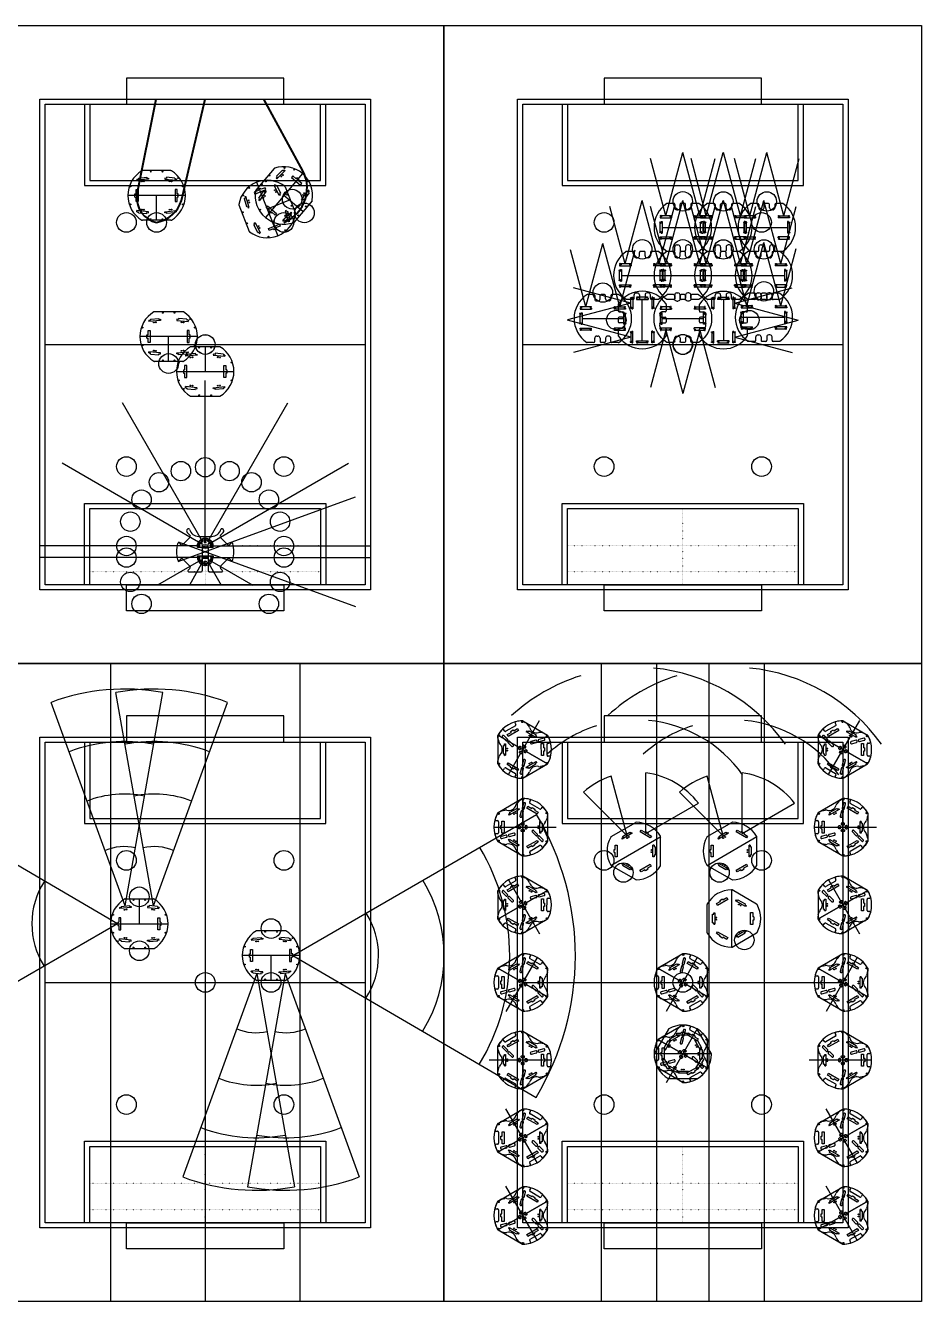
# Model space of a CAD drawing. Header units: millimetres. Extents: x -287 to 5214, y -1967 to 2893.
# Drawn here: x 1799 to 5214, y -1967 to 2893 of the extents above; entities that cross this region are included whole.
import ezdxf

# ---------------------------------------------------------------- set-up
doc = ezdxf.new("R2010")
doc.units = ezdxf.units.MM
doc.linetypes.add('ACAD_ISO07W100', pattern=[3, 0, -3])
for name, color, linetype in [('内切', 7, 'Continuous'), ('外切', 2, 'Continuous'), ('部件', 22, 'Continuous')]:
    doc.layers.add(name, color=color, linetype=linetype)

# ---------------------------------------------------------------- blocks, each defined once
blk = doc.blocks.new('changdi')
at = {"layer": '部件', "color": 4}
for p, q in [((-3161.4, 2143.1), (-3161.4, 1833.1)), ((-3141.4, 2143.1), (-3141.4, 1853.1)), ((-2261.4, 1853.1), (-2261.4, 2143.1)), ((-2241.4, 1833.1), (-2241.4, 2143.1)), ((-3141.4, 1853.1), (-2261.4, 1853.1)), ((-3161.4, 1833.1), (-2241.4, 1833.1)), ((-3161.4, 313.1), (-3161.4, 623.1)), ((-3161.4, 623.1), (-2241.4, 623.1)), ((-3141.4, 313.1), (-3141.4, 603.1)), ((-3141.4, 603.1), (-2261.4, 603.1)), ((-2261.4, 603.1), (-2261.4, 313.1)), ((-2241.4, 623.1), (-2241.4, 313.1))]:
    blk.add_line(p, q, dxfattribs=at)
at = {"layer": '部件'}
blk.add_line((-3311.4, 1228.1), (-2091.4, 1228.1), dxfattribs=at)
at = {"layer": '部件', "color": 52, "linetype": 'ACAD_ISO07W100'}
for p, q in [((-2701.4, 313.1), (-2701.4, 603.1)), ((-3141.4, 463.1), (-2261.4, 463.1)), ((-3141.4, 363.1), (-2261.4, 363.1))]:
    blk.add_line(p, q, dxfattribs=at)
at = {"layer": '部件'}
for points in [[(-3611.9, 2443.1), (-1791.9, 2443.1), (-1791.9, 13.1), (-3611.9, 13.1)], [(-2401.4, 2243.1), (-3001.4, 2243.1), (-3001.4, 2143.1), (-2401.4, 2143.1)], [(-2401.4, 213.1), (-3001.4, 213.1), (-3001.4, 313.1), (-2401.4, 313.1)]]:
    blk.add_lwpolyline(points, close=True, dxfattribs=at)
at = {"layer": '部件', "color": 3}
for points in [[(-3331.4, 2163.1), (-2071.4, 2163.1), (-2071.4, 293.1), (-3331.4, 293.1)], [(-3311.4, 2143.1), (-2091.4, 2143.1), (-2091.4, 313.1), (-3311.4, 313.1)]]:
    blk.add_lwpolyline(points, close=True, dxfattribs=at)
at = {"layer": '部件'}
for centre in [(-3001.4, 1693.1), (-2401.4, 1693.1), (-2701.4, 1228.1), (-3001.4, 763.1), (-2401.4, 763.1)]:
    blk.add_circle(centre, 37.5, dxfattribs=at)
blk = doc.blocks.new('popo')
at = {"layer": '内切'}
for p, q in [((4095.5, 2123.5), (4089.5, 2123.5)), ((4089.5, 2123.5), (4089.5, 2119.4)), ((4089.5, 2119.4), (4133.5, 2119.4)), ((4089.5, 2067.4), (4089.5, 2099.4)), ((4089.5, 2099.4), (4093.6, 2099.4)), ((4093.6, 2099.4), (4093.6, 2105.4)), ((4093.6, 2105.4), (4097.6, 2105.4)), ((4127.5, 2127.5), (4095.5, 2127.5)), ((4095.5, 2127.5), (4095.5, 2123.5)), ((4097.6, 2105.4), (4097.6, 2061.4)), ((4127.5, 2127.5), (4127.5, 2123.5)), ((4133.5, 2123.5), (4127.5, 2123.5)), ((4133.5, 2123.5), (4133.5, 2119.4)), ((4219.2, 2123.5), (4225.2, 2123.5)), ((4219.2, 2123.5), (4219.2, 2119.4)), ((4263.2, 2119.4), (4219.2, 2119.4)), ((4225.2, 2127.5), (4257.2, 2127.5)), ((4225.2, 2127.5), (4225.2, 2123.5)), ((4255.1, 2105.4), (4255.1, 2061.4)), ((4259.2, 2105.4), (4255.1, 2105.4)), ((4257.2, 2127.5), (4257.2, 2123.5)), ((4257.2, 2123.5), (4263.2, 2123.5)), ((4259.2, 2099.4), (4259.2, 2105.4)), ((4263.2, 2099.4), (4259.2, 2099.4)), ((4263.2, 2123.5), (4263.2, 2119.4)), ((4263.2, 2067.4), (4263.2, 2099.4)), ((4089.5, 2067.4), (4093.6, 2067.4)), ((4089.5, 2047.3), (4133.5, 2047.3)), ((4089.5, 2043.3), (4089.5, 2047.3)), ((4095.5, 2043.3), (4089.5, 2043.3)), ((4093.6, 2061.4), (4093.6, 2067.4)), ((4093.6, 2061.4), (4097.6, 2061.4)), ((4095.5, 2039.2), (4095.5, 2043.3)), ((4133.5, 2043.3), (4127.5, 2043.3)), ((4127.5, 2039.2), (4127.5, 2043.3)), ((4133.5, 2043.3), (4133.5, 2047.3)), ((4263.2, 2047.3), (4219.2, 2047.3)), ((4219.2, 2043.3), (4219.2, 2047.3)), ((4219.2, 2043.3), (4225.2, 2043.3)), ((4225.2, 2039.2), (4225.2, 2043.3)), ((4259.2, 2061.4), (4255.1, 2061.4)), ((4257.2, 2043.3), (4263.2, 2043.3)), ((4257.2, 2039.2), (4257.2, 2043.3)), ((4259.2, 2061.4), (4259.2, 2067.4)), ((4263.2, 2067.4), (4259.2, 2067.4)), ((4263.2, 2043.3), (4263.2, 2047.3)), ((4127.5, 2039.2), (4095.5, 2039.2)), ((4225.2, 2039.2), (4257.2, 2039.2))]:
    blk.add_line(p, q, dxfattribs=at)
for centre in [(4089.5, 2102.4), (4092.5, 2127.6), (4130.5, 2127.5), (4222.2, 2127.5), (4260.2, 2127.5), (4263.2, 2102.4), (4089.5, 2064.4), (4263.2, 2064.4), (4092.5, 2039.2), (4130.5, 2039.2), (4222.2, 2039.2), (4260.2, 2039.2)]:
    blk.add_circle(centre, 1.6, dxfattribs=at)
at = {"layer": '外切'}
for p, q in [((4141.4, 2174.8), (4117.3, 2174.8)), ((4145.4, 2170.8), (4145.4, 2158.2)), ((4153.4, 2150.2), (4157.7, 2150.2)), ((4165.7, 2158.2), (4165.7, 2170.8)), ((4183, 2174.8), (4169.7, 2174.8)), ((4187, 2158.2), (4187, 2170.8)), ((4199.3, 2150.2), (4195, 2150.2)), ((4207.3, 2170.8), (4207.3, 2158.2)), ((4235.4, 2174.8), (4211.3, 2174.8)), ((4145.4, 1995.9), (4145.4, 2008.6)), ((4153.4, 2016.6), (4157.7, 2016.6)), ((4165.7, 2008.6), (4165.7, 1995.9)), ((4187, 2008.6), (4187, 1995.9)), ((4199.3, 2016.6), (4195, 2016.6)), ((4207.3, 1995.9), (4207.3, 2008.6)), ((4141.4, 1991.9), (4117.3, 1991.9)), ((4183, 1991.9), (4169.7, 1991.9)), ((4235.4, 1991.9), (4211.3, 1991.9))]:
    blk.add_line(p, q, dxfattribs=at)
for centre, radius, start, end in [((4176.4, 2083.4), 109.5, 124.0307, 235.9693), ((4117.3, 2170.8), 4, 90, 124.0307), ((4141.4, 2170.8), 4, 360, 90), ((4153.4, 2158.2), 8, 180, 270), ((4157.7, 2158.2), 8, 270, 360), ((4169.7, 2170.8), 4, 90, 180), ((4183, 2170.8), 4, 0, 90), ((4195, 2158.2), 8, 180, 270), ((4199.3, 2158.2), 8, 270, 0), ((4211.3, 2170.8), 4, 90, 180), ((4235.4, 2170.8), 4, 55.9693, 90), ((4176.4, 2083.4), 109.5, 304.0307, 55.9693), ((4117.3, 1995.9), 4, 235.9693, 270), ((4141.4, 1995.9), 4, 270, 359.9998), ((4153.4, 2008.6), 8, 90, 179.9998), ((4157.7, 2008.6), 8, 359.9998, 90), ((4169.7, 1995.9), 4, 179.9998, 270), ((4183, 1995.9), 4, 270, 359.9998), ((4195, 2008.6), 8, 90, 179.9998), ((4199.3, 2008.6), 8, 359.9998, 90), ((4211.3, 1995.9), 4, 179.9998, 270), ((4235.4, 1995.9), 4, 270, 304.0307)]:
    blk.add_arc(centre, radius, start, end, dxfattribs=at)
at = {"layer": '部件', "color": 6}
for p, q in [((4111.5, 2127.5), (4053.1, 2345.6)), ((4111.5, 2127.5), (4176.1, 2368.8)), ((4241.2, 2127.5), (4176.6, 2368.8)), ((4241.2, 2127.5), (4299.6, 2345.6))]:
    blk.add_line(p, q, dxfattribs=at)
at = {"layer": '部件'}
blk.add_line((4097.6, 2083.4), (4255.1, 2083.4), dxfattribs=at)
blk.add_circle((4176.4, 2182.3), 37, dxfattribs=at)
blk = doc.blocks.new('A$C04FB7A0E')
at = {"layer": '部件', "color": 3}
for p, q in [((0, 59.6, 20), (0, 0, 20)), ((0, 59.6, 20), (5.6, 59.6, 20)), ((0, 0, 20), (5.6, 0, 20))]:
    blk.add_line(p, q, dxfattribs=at)
at = {"layer": '部件', "color": 3, "elevation": 20}
for points in [[(1.2, 53.1), (4.7, 53.1), (4.7, 52.1), (1.2, 52.1)], [(4.7, 53.1), (1.7, 53.1), (1.7, 56.1), (4.7, 56.1)], [(4.7, 53.1), (5.2, 53.1), (5.2, 52.1), (4.7, 52.1)], [(5.9, 53.1), (9.4, 53.1), (9.4, 52.1), (5.9, 52.1)], [(9.4, 53.1), (6.4, 53.1), (6.4, 56.1), (9.4, 56.1)], [(9.4, 53.1), (9.9, 53.1), (9.9, 52.1), (9.4, 52.1)], [(13.4, 52.1), (16.5, 50.4), (16, 49.5), (12.9, 51.2)], [(16.5, 50.4), (13.9, 51.9), (15.4, 54.5), (18, 53)], [(16.5, 50.4), (16.9, 50.1), (16.4, 49.2), (16, 49.5)], [(17.5, 49.8), (20.5, 48), (20, 47.1), (17, 48.9)], [(20.5, 48), (18, 49.5), (19.5, 52.1), (22, 50.6)], [(1.7, 6.5), (1.2, 6.5), (1.2, 7.5), (1.7, 7.5)], [(5.2, 6.5), (1.7, 6.5), (1.7, 7.5), (5.2, 7.5)], [(1.7, 6.5), (4.7, 6.5), (4.7, 3.5), (1.7, 3.5)], [(9, 40.8), (9, 18.8), (3, 18.8), (3, 40.8)], [(6.4, 6.5), (5.9, 6.5), (5.9, 7.5), (6.4, 7.5)], [(9.9, 6.5), (6.4, 6.5), (6.4, 7.5), (9.9, 7.5)], [(6.4, 6.5), (9.4, 6.5), (9.4, 3.5), (6.4, 3.5)], [(13.9, 7.7), (13.4, 7.5), (12.9, 8.4), (13.4, 8.6)], [(16.9, 9.5), (13.9, 7.7), (13.4, 8.6), (16.4, 10.4)], [(13.9, 7.7), (16.5, 9.2), (18, 6.6), (15.4, 5.1)], [(18, 10.1), (17.5, 9.8), (17, 10.7), (17.5, 11)], [(21, 11.8), (18, 10.1), (17.5, 11), (20.5, 12.7)], [(18, 10.1), (20.5, 11.6), (22, 9), (19.5, 7.5)], [(22, 33.6), (22, 26), (19.4, 26), (19.4, 33.6)], [(20.5, 48), (21, 47.8), (20.5, 46.9), (20, 47.1)], [(23.6, 45.2), (25.3, 42.2), (24.4, 41.7), (22.7, 44.7)], [(23.8, 14.8), (23.6, 14.4), (22.7, 14.9), (22.9, 15.3)], [(25.6, 17.9), (23.8, 14.8), (22.9, 15.3), (24.7, 18.4)], [(25.3, 42.2), (23.8, 44.8), (26.4, 46.3), (27.9, 43.7)], [(23.8, 14.8), (25.3, 17.4), (27.9, 15.9), (26.4, 13.3)], [(25.3, 42.2), (25.6, 41.7), (24.7, 41.2), (24.4, 41.7)], [(25.9, 41.1), (27.7, 38.1), (26.8, 37.6), (25, 40.6)], [(26.2, 18.9), (25.9, 18.5), (25, 19), (25.3, 19.4)], [(27.9, 21.9), (26.2, 18.9), (25.3, 19.4), (27, 22.4)], [(27.7, 38.1), (26.2, 40.7), (28.7, 42.2), (30.2, 39.6)], [(26.2, 18.9), (27.7, 21.5), (30.2, 20), (28.7, 17.4)], [(27.7, 38.1), (27.9, 37.7), (27, 37.2), (26.8, 37.6)], [(28.8, 34.2), (28.8, 30.7), (27.8, 30.7), (27.8, 34.2)], [(28.8, 30.7), (28.8, 30.2), (27.8, 30.2), (27.8, 30.7)], [(28.8, 29.5), (28.8, 26), (27.8, 26), (27.8, 29.5)], [(28.8, 26), (28.8, 25.5), (27.8, 25.5), (27.8, 26)], [(28.8, 30.7), (28.8, 33.7), (31.8, 33.7), (31.8, 30.7)], [(28.8, 26), (28.8, 29), (31.8, 29), (31.8, 26)]]:
    blk.add_lwpolyline(points, close=True, dxfattribs=at)
at = {"layer": '部件', "color": 3}
for centre, radius in [((2, 50.6, 20), 0.45), ((4.5, 50.6, 20), 0.45), ((6.7, 50.6, 20), 0.45), ((9.2, 50.6, 20), 0.45), ((12.1, 54.6, 20), 1.6), ((12.9, 49.6, 20), 0.45), ((15, 48.4, 20), 0.45), ((2, 38.8, 20), 0.45), ((2, 36.8, 20), 0.45), ((2, 34.8, 20), 0.45), ((2, 32.8, 20), 0.45), ((2, 30.8, 20), 0.45), ((2, 28.8, 20), 0.45), ((2, 26.8, 20), 0.45), ((2, 24.8, 20), 0.45), ((2, 22.8, 20), 0.45), ((2, 20.8, 20), 0.45), ((2, 9, 20), 0.45), ((4.5, 9, 20), 0.45), ((6.7, 9, 20), 0.45), ((9.2, 9, 20), 0.45), ((12.1, 5, 20), 1.6), ((12.9, 10, 20), 0.45), ((15.4, 43.1, 20), 1.6), ((15.4, 16.5, 20), 1.6), ((15, 11.2, 20), 0.45), ((16.9, 47.3, 20), 0.45), ((16.9, 12.3, 20), 0.45), ((19.1, 46, 20), 0.45), ((19.1, 13.6, 20), 0.45), ((20.7, 32, 20), 0.45), ((20.7, 29.8, 20), 0.45), ((20.7, 27.6, 20), 0.45), ((21.8, 43.3, 20), 0.45), ((21.8, 16.3, 20), 0.45), ((23.1, 41.2, 20), 0.45), ((23.1, 18.4, 20), 0.45), ((24.2, 39.2, 20), 0.45), ((24.2, 20.4, 20), 0.45), ((25.4, 37.1, 20), 0.45), ((25.4, 22.5, 20), 0.45), ((26.4, 33.4, 20), 0.45), ((26.4, 30.9, 20), 0.45), ((26.4, 28.7, 20), 0.45), ((26.4, 26.2, 20), 0.45)]:
    blk.add_circle(centre, radius, dxfattribs=at)
for centre, radius, start, end in [((3.2, 56.1, 20), 1.5, 0, 180), ((5.6, 29.8, 20), 29.8, 270, 90), ((7.9, 56.1, 20), 1.5, 0, 180), ((16.7, 53.7, 20), 1.5, 330, 150), ((20.8, 51.4, 20), 1.5, 330, 150), ((3.2, 3.5, 20), 1.5, 180, 0), ((7.9, 3.5, 20), 1.5, 180, 0), ((16.7, 5.9, 20), 1.5, 210, 30), ((20.8, 8.2, 20), 1.5, 210, 30), ((27.1, 45, 20), 1.5, 300, 120), ((27.1, 14.6, 20), 1.5, 240, 60), ((29.5, 40.9, 20), 1.5, 300, 120), ((29.5, 18.7, 20), 1.5, 240, 60), ((31.8, 32.2, 20), 1.5, 270, 90), ((31.8, 27.5, 20), 1.5, 270, 90)]:
    blk.add_arc(centre, radius, start, end, dxfattribs=at)
blk = doc.blocks.new('44')
blk.add_line((2452.5, 811.4), (2452.5, 811.4))
at = {"layer": '外切'}
for p, q in [((2398.9, 916.2), (2425.8, 943.1)), ((2415.4, 962), (2425.8, 951.6)), ((2459.5, 946.6), (2508.7, 946.6)), ((2552.9, 962), (2542.4, 951.6)), ((2569.3, 916.2), (2542.4, 943.1)), ((2385.8, 920.9), (2390.4, 916.2)), ((2472.6, 902.8), (2472.6, 815.4)), ((2472.6, 902.8), (2495.4, 902.8)), ((2495.6, 902.8), (2495.6, 815.4)), ((2582.5, 920.9), (2577.8, 916.2)), ((2390.4, 860.1), (2385.8, 855.5)), ((2398.9, 860.1), (2425.8, 833.3)), ((2569.3, 860.1), (2542.4, 833.3)), ((2577.8, 860.1), (2582.5, 855.5)), ((2425.8, 824.8), (2419.3, 818.3)), ((2422.1, 811.4), (2468.6, 811.4)), ((2499.6, 811.4), (2546.1, 811.4)), ((2542.4, 824.8), (2549, 818.3))]:
    blk.add_line(p, q, dxfattribs=at)
for centre, radius, start, end in [((2421, 967.7), 8, 128.4365, 224.9994), ((2484.1, 888.2), 109.5, 127.2588, 128.4365), ((2420.3, 972.2), 4, 16.0906, 127.2588), ((2459.5, 983.5), 36.9, 196.0906, 270), ((2508.7, 983.5), 36.9, 270, 343.9094), ((2548, 972.2), 4, 52.7412, 163.9094), ((2484.1, 888.2), 109.5, 51.5635, 52.7412), ((2547.2, 967.7), 8, 315.0006, 51.5635), ((2421.6, 947.4), 6, 314.9994, 44.9994), ((2546.7, 947.4), 6, 135.0006, 225.0006), ((2484.1, 888.2), 109.5, 163.5359, 196.4641), ((2383, 918.1), 4, 44.9994, 163.5359), ((2394.7, 920.5), 6, 224.9994, 314.9994), ((2573.6, 920.5), 6, 225.0006, 315.0006), ((2585.3, 918.1), 4, 16.4641, 135.0006), ((2484.1, 888.2), 109.5, 343.5359, 16.4641), ((2383, 858.3), 4, 196.4641, 315.0006), ((2394.7, 855.9), 6, 45.0006, 135.0006), ((2421.6, 829), 6, 315.0006, 45.0006), ((2546.7, 829), 6, 134.9994, 224.9994), ((2573.6, 855.9), 6, 44.9994, 134.9994), ((2585.3, 858.3), 4, 224.9994, 343.5359), ((2422.1, 815.4), 4, 135.0006, 270), ((2468.6, 815.4), 4, 270, 0), ((2499.6, 815.4), 4, 180, 270), ((2546.1, 815.4), 4, 270, 44.9994)]:
    blk.add_arc(centre, radius, start, end, dxfattribs=at)
at = {"layer": '部件', "color": 7}
for p, q in [((2484.1, 940), (2484.1, 1540)), ((2469.2, 936), (2169.2, 1455.6)), ((2499, 936), (2799, 1455.6)), ((2458.3, 925.1), (1938.7, 1225.1)), ((2509.9, 925.1), (3029.5, 1225.1)), ((2454.3, 910.2), (1854.3, 910.2)), ((2513.9, 910.2), (3113.9, 910.2)), ((2454.3, 866.2), (1854.3, 866.2)), ((2458.3, 851.3), (2302.6, 761.4)), ((2469.2, 840.4), (2423.6, 761.4)), ((2499, 840.4), (2544.6, 761.4)), ((2509.9, 851.3), (2665.5, 761.4)), ((2513.9, 866.2), (3113.9, 866.2))]:
    blk.add_line(p, q, dxfattribs=at)
at = {"layer": '部件', "color": 3}
for centre in [(2391.4, 1195.5), (2484.1, 1210.2), (2576.8, 1195.5), (2307.8, 1152.9), (2660.5, 1152.9), (2241.4, 1086.5), (2726.8, 1086.5), (2198.8, 1002.9), (2769.4, 1002.9), (2184.1, 910.2), (2784.1, 910.2), (2184.1, 866.2), (2784.1, 866.2), (2198.8, 773.5), (2769.4, 773.5), (2241.4, 689.8), (2726.8, 689.8)]:
    blk.add_circle(centre, 37, dxfattribs=at)
at = {"xscale": -1, "rotation": 270}
blk.add_blockref('A$C04FB7A0E', (2454.3, 904.6, -20), dxfattribs=at)
at = {"rotation": 270}
blk.add_blockref('A$C04FB7A0E', (2454.3, 871.8, -20), dxfattribs=at)
blk = doc.blocks.new('tt')
at = {"layer": '内切'}
for points in [[(1893.5, -1472.2), (1907.4, -1458.4, 0.414214), (1907.4, -1453.8), (1906.3, -1452.7, 0.414214), (1901.7, -1452.7), (1887.9, -1466.6, 0.414214), (1887.9, -1471.1), (1889, -1472.2, 0.414214)], [(1871.6, -1494.1), (1885.5, -1480.3, 0.414214), (1885.5, -1475.7), (1884.4, -1474.6, 0.414214), (1879.8, -1474.6), (1866, -1488.5, 0.414214), (1866, -1493), (1867.1, -1494.1, 0.414214)], [(1784, -1525), (1765.1, -1519.9, 0.414214), (1761.1, -1522.2), (1760.7, -1523.7, 0.414214), (1763, -1527.6), (1781.9, -1532.7, 0.414214), (1785.8, -1530.5), (1786.2, -1528.9, 0.414214)], [(1813.9, -1533), (1795, -1527.9, 0.414214), (1791.1, -1530.2), (1790.7, -1531.8, 0.414214), (1792.9, -1535.7), (1811.9, -1540.7, 0.414214), (1815.8, -1538.5), (1816.2, -1536.9, 0.414214)], [(1840.5, -1536.2), (1842.1, -1536.2, 0.414214), (1845.3, -1533), (1845.3, -1527.4, 0.414214), (1842.1, -1524.2), (1840.5, -1524.2, 0.414214), (1837.3, -1527.4), (1837.3, -1533, 0.414214)], [(1848, -1516.7), (1848, -1518.3, 0.414214), (1851.2, -1521.5), (1856.8, -1521.5, 0.414214), (1860, -1518.3), (1860, -1516.7, 0.414214), (1856.8, -1513.5), (1851.2, -1513.5, 0.414214)], [(1848, -1543.8), (1848, -1542.2, -0.414214), (1851.2, -1539), (1856.8, -1539, -0.414214), (1860, -1542.2), (1860, -1543.8, -0.414214), (1856.8, -1547), (1851.2, -1547, -0.414214)], [(1867.5, -1536.2), (1865.9, -1536.2, -0.414214), (1862.7, -1533), (1862.7, -1527.4, -0.414214), (1865.9, -1524.2), (1867.5, -1524.2, -0.414214), (1870.7, -1527.4), (1870.7, -1533, -0.414214)], [(1876.4, -1563.5), (1881.5, -1582.5, 0.414214), (1885.4, -1584.7), (1887, -1584.3, 0.414214), (1889.3, -1580.4), (1884.2, -1561.5, 0.414214), (1880.3, -1559.2), (1878.7, -1559.6, 0.414214)], [(1884.5, -1593.5), (1889.5, -1612.4, 0.414214), (1893.5, -1614.7), (1895, -1614.3, 0.414214), (1897.3, -1610.3), (1892.2, -1591.4, 0.414214), (1888.3, -1589.2), (1886.7, -1589.6, 0.414214)]]:
    blk.add_lwpolyline(points, format="xyb", close=True, dxfattribs=at)
for centre in [(1800, -1439.6), (1908, -1439.6), (1748.5, -1528.7), (1959.5, -1528.7), (1802.6, -1622.3), (1905.4, -1622.3)]:
    blk.add_circle(centre, 1.6, dxfattribs=at)
at = {"layer": '外切'}
for p, q in [((1778.7, -1457.9), (1782.9, -1460.3)), ((1800, -1435.6), (1810.8, -1435.6)), ((1815.7, -1436.4), (1827.9, -1440.3)), ((1892.3, -1436.4), (1880.1, -1440.4)), ((1897.2, -1435.6), (1908, -1435.6)), ((1925.1, -1460.3), (1929.3, -1457.9)), ((1757.9, -1503.6), (1753.7, -1501.2)), ((1784.3, -1465.8), (1763.3, -1502.1)), ((1944.7, -1502.1), (1923.7, -1465.8)), ((1954.3, -1501.2), (1950.1, -1503.6)), ((1750.5, -1540.1), (1745, -1530.7)), ((1753.6, -1544), (1763.1, -1552.6)), ((1954.4, -1544), (1944.9, -1552.6)), ((1963, -1530.7), (1957.5, -1540.1)), ((1791.9, -1610.3), (1789.2, -1597.8)), ((1916.1, -1610.3), (1918.8, -1597.7)), ((1799.1, -1624.3), (1793.7, -1615)), ((1829, -1631.7), (1829, -1626.8)), ((1833, -1622.8), (1875, -1622.8)), ((1879, -1626.8), (1879, -1631.7)), ((1914.3, -1615), (1908.9, -1624.3))]:
    blk.add_line(p, q, dxfattribs=at)
for centre, radius, start, end in [((1780.7, -1454.4), 4, 134.045, 240), ((1854, -1530.2), 109.5, 120.8146, 134.045), ((1800, -1439.6), 4, 90, 120.8146), ((1810.8, -1451.6), 16, 72.0923, 90), ((1823, -1455.6), 16, 45.4107, 72.0923), ((1854, -1424.1), 28.2, 225.4107, 314.5733), ((1885, -1455.6), 16, 107.9077, 134.5733), ((1897.2, -1451.6), 16, 90, 107.9077), ((1908, -1439.6), 4, 59.1854, 90), ((1854, -1530.2), 109.5, 45.955, 59.1854), ((1927.3, -1454.4), 4, 300, 45.955), ((1854, -1530.2), 109.5, 165.955, 179.1854), ((1751.7, -1504.6), 4, 60, 165.955), ((1759.9, -1500.1), 4, 240, 330), ((1780.9, -1463.8), 4, 330, 60), ((1927.1, -1463.8), 4, 120, 210), ((1948.1, -1500.1), 4, 210, 300), ((1956.3, -1504.6), 4, 14.045, 120), ((1854, -1530.2), 109.5, 0.8146, 14.045), ((1748.5, -1528.7), 4, 179.1854, 210), ((1764.3, -1532.1), 16, 210, 227.9077), ((1773.9, -1540.7), 16, 227.9077, 254.5733), ((1934.2, -1540.7), 16, 285.4107, 312.0923), ((1943.7, -1532.1), 16, 312.0923, 330), ((1959.5, -1528.7), 4, 330, 0.8146), ((1762.1, -1583.3), 28.2, 345.4107, 74.5733), ((1804.8, -1594.4), 16, 165.4107, 192.0923), ((1945.9, -1583.3), 28.2, 105.4107, 194.5733), ((1903.2, -1594.4), 16, 347.9077, 14.5733), ((1807.5, -1607), 16, 192.0923, 210), ((1802.6, -1622.3), 4, 210, 240.8146), ((1854, -1530.2), 109.5, 240.8146, 254.045), ((1825, -1631.7), 4, 254.045, 0), ((1833, -1626.8), 4, 90, 180), ((1875, -1626.8), 4, 0, 90), ((1883, -1631.7), 4, 180, 285.955), ((1854, -1530.2), 109.5, 285.955, 299.1854), ((1905.4, -1622.3), 4, 299.1854, 330), ((1900.5, -1607), 16, 330, 347.9077)]:
    blk.add_arc(centre, radius, start, end, dxfattribs=at)
at = {"layer": '部件'}
for p, q in [((1854, -1639.7), (1854, -1402.3)), ((1963.5, -1530.2), (1744.5, -1530.2))]:
    blk.add_line(p, q, dxfattribs=at)
at = {"layer": '部件', "color": 1}
for centre in [(1800, -1439.6), (1908, -1439.6), (1748.5, -1528.7), (1959.5, -1528.7), (1802.6, -1622.3), (1905.4, -1622.3)]:
    blk.add_circle(centre, 2.5, dxfattribs=at)
blk = doc.blocks.new('pp')
at = {"layer": '内切'}
for p, q in [((103, 182.8), (109, 193.2)), ((103, 182.8), (106.5, 180.8)), ((109, 193.2), (112.5, 191.2)), ((246.7, 193.2), (243.3, 191.2)), ((246.7, 193.2), (252.7, 182.8)), ((252.7, 182.8), (249.3, 180.8)), ((171.8, 63.5), (171.8, 67.5)), ((183.8, 63.5), (171.8, 63.5)), ((183.8, 63.5), (183.8, 67.5))]:
    blk.add_line(p, q, dxfattribs=at)
for points in [[(112.5, 191.2), (120.8, 205.6), (127.7, 201.6), (105.1, 162.4), (98.2, 166.4), (106.5, 180.8)], [(249.3, 180.8), (257.6, 166.4), (250.6, 162.4), (228, 201.5), (235, 205.5), (243.3, 191.2)], [(171.8, 67.5), (155.2, 67.5), (155.2, 75.5), (200.4, 75.5), (200.4, 67.5), (183.8, 67.5)]]:
    blk.add_lwpolyline(points, dxfattribs=at)
for centre in [(173.8, 205.9), (181.8, 205.9), (124.4, 120.3), (128.4, 113.3), (227.3, 113.3), (231.3, 120.3)]:
    blk.add_circle(centre, 1.6, dxfattribs=at)
at = {"layer": '外切'}
for p, q in [((123.8, 241.1), (231.9, 241.1)), ((68.9, 146), (122.9, 52.4)), ((232.8, 52.4), (286.8, 146))]:
    blk.add_line(p, q, dxfattribs=at)
for centre, radius, start, end in [((177.8, 146.5), 109.5, 120.8146, 179.1854), ((123.8, 237.1), 4, 90, 120.8146), ((231.9, 237.1), 4, 59.1854, 90), ((177.8, 146.5), 109.5, 0.8146, 59.1854), ((72.4, 148), 4, 179.1854, 210), ((283.3, 148), 4, 330, 0.8146), ((126.4, 54.4), 4, 210, 240.8146), ((177.8, 146.5), 109.5, 240.8146, 299.1854), ((229.3, 54.4), 4, 299.1854, 330)]:
    blk.add_arc(centre, radius, start, end, dxfattribs=at)
at = {"layer": '部件'}
for p, q in [((155.9, 215.9), (161.9, 215.9)), ((155.9, 215.9), (155.9, 211.9)), ((199.9, 211.9), (155.9, 211.9)), ((161.9, 220), (193.9, 220)), ((161.9, 220), (161.9, 215.9)), ((193.9, 220), (193.9, 215.9)), ((193.9, 215.9), (199.9, 215.9)), ((199.9, 215.9), (199.9, 211.9)), ((68.3, 146.5), (287.4, 146.5)), ((106.2, 123.6), (109.7, 125.6)), ((122.2, 95.9), (106.2, 123.6)), ((106.7, 130.8), (110.2, 132.9)), ((109.7, 125.6), (106.7, 130.8)), ((110.2, 132.9), (132.2, 94.8)), ((122.2, 95.9), (125.7, 97.9)), ((128.7, 92.7), (125.7, 97.9)), ((223.5, 94.8), (245.5, 132.9)), ((230, 97.9), (227, 92.7)), ((233.5, 95.9), (230, 97.9)), ((249.5, 123.6), (233.5, 95.9)), ((249, 130.8), (245.5, 132.9)), ((249, 130.8), (246, 125.6)), ((249.5, 123.6), (246, 125.6)), ((128.7, 92.7), (132.2, 94.8)), ((227, 92.7), (223.5, 94.8))]:
    blk.add_line(p, q, dxfattribs=at)
blk = doc.blocks.new('oo')
at = {"layer": '部件', "color": 5}
for p, q in [((4270.7, -694.8), (4209.8, -467.6)), ((4342.5, -685.8), (4342.5, -454.9)), ((4270.7, -694.8), (4104.4, -528.4)), ((4342.5, -685.8), (4542.5, -570.4))]:
    blk.add_line(p, q, dxfattribs=at)
for radius, start, end in [(700, 107.4686, 132.5314), (700, 35.5078, 84.4837), (500, 107.4686, 132.5314), (500, 35.5078, 84.4837), (300, 108.2923, 131.7077), (300, 37.3541, 82.6361)]:
    blk.add_arc((4304, -752.4), radius, start, end, dxfattribs=at)
blk = doc.blocks.new('qerq')
at = {"color": 5}
for q in [(1273.4, -3.9), (1271, -1081.2)]:
    blk.add_line((2200.3, -544.7), q, dxfattribs=at)
at = {"layer": '内切'}
for p, q in [((2200.5, -538.6), (2200.5, -550.6)), ((2200.5, -538.6), (2204.5, -538.6)), ((2200.5, -550.6), (2204.5, -550.6)), ((2365.5, -538.6), (2361.5, -538.6)), ((2365.5, -550.6), (2361.5, -550.6)), ((2365.5, -538.6), (2365.5, -550.6))]:
    blk.add_line(p, q, dxfattribs=at)
for points in [[(2204.5, -550.6), (2204.5, -567.2), (2212.5, -567.2), (2212.5, -522), (2204.5, -522), (2204.5, -538.6)], [(2361.5, -550.6), (2361.5, -567.2), (2353.5, -567.2), (2353.5, -522), (2361.5, -522), (2361.5, -538.6)]]:
    blk.add_lwpolyline(points, dxfattribs=at)
for centre in [(2260.4, -454), (2305.6, -454), (2183.2, -510.6), (2226.6, -491.2), (2234.6, -490.5), (2331.5, -490.5), (2339.5, -491.2), (2382.9, -510.6), (2183.2, -578.7), (2382.9, -578.7), (2201.4, -610.7), (2226.6, -598.1), (2234.6, -598.8), (2331.5, -598.8), (2339.5, -598.1), (2260.4, -635.2), (2305.6, -635.2)]:
    blk.add_circle(centre, 1.6, dxfattribs=at)
at = {"layer": '外切'}
for p, q in [((2229, -450), (2337.1, -450)), ((2229, -639.2), (2337.1, -639.2))]:
    blk.add_line(p, q, dxfattribs=at)
for centre, radius, start, end in [((2283, -544.6), 109.5, 120.8146, 239.1854), ((2229, -454), 4, 90, 120.8146), ((2337.1, -454), 4, 59.1854, 90), ((2283, -544.6), 109.5, 300.8146, 59.1854), ((2229, -635.2), 4, 239.1854, 270), ((2337.1, -635.2), 4, 270, 300.8146)]:
    blk.add_arc(centre, radius, start, end, dxfattribs=at)
at = {"layer": '部件', "color": 3}
for q in [(1947, 298.8), (2372.7, 336)]:
    blk.add_line((2229.3, -476.8), q, dxfattribs=at)
at = {"layer": '部件', "color": 4}
for q in [(2193.4, 336), (2619, 298.8)]:
    blk.add_line((2336.7, -476.8), q, dxfattribs=at)
at = {"layer": '部件'}
for p, q in [((2207.8, -482.7), (2213.8, -482.2)), ((2207.8, -482.7), (2208.1, -486.8)), ((2252, -482.9), (2208.1, -486.8)), ((2213.4, -478.2), (2245.3, -475.4)), ((2213.4, -478.2), (2213.8, -482.2)), ((2245.3, -475.4), (2245.6, -479.4)), ((2245.6, -479.4), (2251.6, -478.9)), ((2251.6, -478.9), (2252, -482.9)), ((2283, -450), (2283, -544.6)), ((2314.4, -478.9), (2314.1, -482.9)), ((2314.1, -482.9), (2357.9, -486.8)), ((2320.4, -479.4), (2314.4, -478.9)), ((2320.8, -475.4), (2320.4, -479.4)), ((2352.7, -478.2), (2320.8, -475.4)), ((2352.7, -478.2), (2352.3, -482.2)), ((2358.3, -482.7), (2352.3, -482.2)), ((2358.3, -482.7), (2357.9, -486.8)), ((2173.5, -544.6), (2392.5, -544.6)), ((2207.8, -606.6), (2208.1, -602.5)), ((2207.8, -606.6), (2213.8, -607.1)), ((2252, -606.4), (2208.1, -602.5)), ((2213.4, -611.1), (2213.8, -607.1)), ((2213.4, -611.1), (2245.3, -613.9)), ((2245.3, -613.9), (2245.6, -609.9)), ((2245.6, -609.9), (2251.6, -610.4)), ((2251.6, -610.4), (2252, -606.4)), ((2314.1, -606.4), (2357.9, -602.5)), ((2314.4, -610.4), (2314.1, -606.4)), ((2320.4, -609.9), (2314.4, -610.4)), ((2320.8, -613.9), (2320.4, -609.9)), ((2352.7, -611.1), (2320.8, -613.9)), ((2358.3, -606.6), (2352.3, -607.1)), ((2352.7, -611.1), (2352.3, -607.1)), ((2358.3, -606.6), (2357.9, -602.5))]:
    blk.add_line(p, q, dxfattribs=at)
for centre in [(2283, -442), (2283, -647.3)]:
    blk.add_circle(centre, 37.5, dxfattribs=at)
at = {"layer": '部件', "color": 3}
for radius, start, end in [(800, 79.5049, 110.4793), (600, 79.3398, 110.639), (400, 79.0097, 110.9585), (200, 78.0191, 111.9173)]:
    blk.add_arc((2226.9, -450.6), radius, start, end, dxfattribs=at)
at = {"layer": '部件', "color": 4}
for radius, start, end in [(800, 69.5207, 100.4951), (600, 69.361, 100.6602), (400, 69.0415, 100.9903), (200, 68.0827, 101.9809)]:
    blk.add_arc((2339.1, -450.6), radius, start, end, dxfattribs=at)
at = {"layer": '部件', "color": 5}
for radius, start, end in [(1050, 149.0064, 210.7336), (800, 148.7771, 210.9629), (550, 148.3393, 211.4007), (300, 147.1715, 212.5685)]:
    blk.add_arc((2173.5, -544.6), radius, start, end, dxfattribs=at)
blk = doc.blocks.new('fyufy')
at = {"layer": '内切'}
for p, q in [((2622.2, 1617.3), (2622.2, 1605.3)), ((2622.2, 1617.3), (2626.2, 1617.3)), ((2622.2, 1605.3), (2626.2, 1605.3)), ((2787.2, 1617.3), (2783.2, 1617.3)), ((2787.2, 1605.3), (2783.2, 1605.3)), ((2787.2, 1617.3), (2787.2, 1605.3))]:
    blk.add_line(p, q, dxfattribs=at)
for points in [[(2626.2, 1605.3), (2626.2, 1588.7), (2634.2, 1588.7), (2634.2, 1633.9), (2626.2, 1633.9), (2626.2, 1617.3)], [(2783.2, 1605.3), (2783.2, 1588.7), (2775.2, 1588.7), (2775.2, 1633.9), (2783.2, 1633.9), (2783.2, 1617.3)]]:
    blk.add_lwpolyline(points, dxfattribs=at)
for centre in [(2682.1, 1701.9), (2727.3, 1701.9), (2648.2, 1664.7), (2656.2, 1665.4), (2753.2, 1665.4), (2761.1, 1664.7), (2604.8, 1645.3), (2804.5, 1645.3), (2604.8, 1577.2), (2648.2, 1557.8), (2656.2, 1557.1), (2753.2, 1557.1), (2761.1, 1557.8), (2804.5, 1577.2), (2623.1, 1545.2), (2682.1, 1520.7), (2727.3, 1520.7)]:
    blk.add_circle(centre, 1.6, dxfattribs=at)
at = {"layer": '外切'}
for p, q in [((2650.6, 1705.9), (2758.7, 1705.9)), ((2650.6, 1516.7), (2758.7, 1516.7))]:
    blk.add_line(p, q, dxfattribs=at)
for centre, radius, start, end in [((2704.7, 1611.3), 109.5, 120.8146, 239.1854), ((2650.6, 1701.9), 4, 90, 120.8146), ((2758.7, 1701.9), 4, 59.1854, 90), ((2704.7, 1611.3), 109.5, 300.8146, 59.1854), ((2650.6, 1520.7), 4, 239.1854, 270), ((2758.7, 1520.7), 4, 270, 300.8146)]:
    blk.add_arc(centre, radius, start, end, dxfattribs=at)
at = {"layer": '部件'}
for p, q in [((2704.7, 1705.9), (2704.7, 1611.3)), ((2629.4, 1673.2), (2635.4, 1673.7)), ((2629.4, 1673.2), (2629.8, 1669.1)), ((2673.6, 1673), (2629.8, 1669.1)), ((2635.1, 1677.7), (2666.9, 1680.5)), ((2635.1, 1677.7), (2635.4, 1673.7)), ((2666.9, 1680.5), (2667.3, 1676.5)), ((2667.3, 1676.5), (2673.3, 1677)), ((2673.3, 1677), (2673.6, 1673)), ((2736.1, 1677), (2735.7, 1673)), ((2735.7, 1673), (2779.6, 1669.1)), ((2742.1, 1676.5), (2736.1, 1677)), ((2742.4, 1680.5), (2742.1, 1676.5)), ((2774.3, 1677.7), (2742.4, 1680.5)), ((2774.3, 1677.7), (2774, 1673.7)), ((2779.9, 1673.2), (2774, 1673.7)), ((2779.9, 1673.2), (2779.6, 1669.1)), ((2595.2, 1611.3), (2814.2, 1611.3)), ((2629.4, 1549.3), (2629.8, 1553.4)), ((2629.4, 1549.3), (2635.4, 1548.8)), ((2673.6, 1549.5), (2629.8, 1553.4)), ((2635.1, 1544.8), (2635.4, 1548.8)), ((2635.1, 1544.8), (2666.9, 1542)), ((2666.9, 1542), (2667.3, 1546)), ((2667.3, 1546), (2673.3, 1545.5)), ((2673.3, 1545.5), (2673.6, 1549.5)), ((2735.7, 1549.5), (2779.6, 1553.4)), ((2736.1, 1545.5), (2735.7, 1549.5)), ((2742.1, 1546), (2736.1, 1545.5)), ((2742.4, 1542), (2742.1, 1546)), ((2774.3, 1544.8), (2742.4, 1542)), ((2779.9, 1549.3), (2774, 1548.8)), ((2774.3, 1544.8), (2774, 1548.8)), ((2779.9, 1549.3), (2779.6, 1553.4))]:
    blk.add_line(p, q, dxfattribs=at)
blk.add_circle((2704.7, 1713.9), 37.5, dxfattribs=at)

msp = doc.modelspace()

# ---------------------------------------------------------------- linework, layer by layer
at = {"layer": '内切'}
for p, q in [((2123.53, 462.6), (2123.53, -1967.4)), ((2484, 462.6), (2484, -1967.4)), ((2844.47, 462.6), (2844.47, -1967.4)), ((3993.53, 462.6), (3993.53, -1967.4)), ((4403.53, 462.6), (4403.53, -1967.4))]:
    msp.add_line(p, q, dxfattribs=at)
at = {"layer": '内切', "color": 6}
for p, q in [((4203.53, 462.6), (4203.53, -1967.4)), ((4614.47, 462.6), (4614.47, -1967.4))]:
    msp.add_line(p, q, dxfattribs=at)
at = {"layer": '外切'}
for p, q in [((2381.221, 850.781), (3057.212, 1096.822)), ((2381.221, 925.598), (3057.212, 679.557))]:
    msp.add_line(p, q, dxfattribs=at)
at = {"layer": '部件', "color": 6, "lineweight": 40}
for p, q in [((2223.53, 2245.268), (2297.635, 2612.6)), ((2394.026, 2226.091), (2484, 2612.6)), ((2848.651, 2352.632), (2706.84, 2612.6))]:
    msp.add_line(p, q, dxfattribs=at)
at = {"layer": '部件'}
for centre in [(4077.672, -333.63), (4443.93, -333.63), (4538.536, -590.712)]:
    msp.add_circle(centre, 37, dxfattribs=at)
at = {"layer": '部件', "color": 6, "lineweight": 40}
for centre, radius, start, end in [((2729.781, 2274.255), 142.383, 292.383007, 33.39891), ((2318.992, 2236.355), 95.877, 174.666075, 257.922513), ((2276.07, 2264.54), 124.064, 280.618405, 341.946221)]:
    msp.add_arc(centre, radius, start, end, dxfattribs=at)

# ---------------------------------------------------------------- block references
at = {"layer": '内切'}
for p in [(-179.025, 500.701), (187.233, 500.701)]:
    msp.add_blockref('oo', p, dxfattribs=at)
for name, p, rotation in [('tt', (2853.504, 2386.951), 330.0000000000044), ('tt', (4073.504, 2386.951), 330.000000000006), ('pp', (3466.69, 96.818), 330.0000000000044), ('pp', (4686.69, 96.818), 330.000000000006), ('pp', (3547.468, 16.877), 270), ('tt', (5224.188, 1692.978), 270), ('pp', (4767.468, 16.877), 270), ('tt', (6444.188, 1692.978), 270), ('pp', (4044.198, -467.488), 29.99999999999193), ('pp', (4410.456, -467.488), 29.99999999999193), ('tt', (6064.641, -854.937), 209.9999999999937), ('pp', (3774.735, -240.905), 209.9999999999937), ('tt', (7284.641, -854.937), 209.9999999999926), ('pp', (4994.735, -240.905), 209.9999999999926), ('pp', (4637.723, -686.63), 90), ('tt', (4534.454, -3004.594), 150.0000000000063), ('pp', (3921.268, -714.461), 150.0000000000063), ('tt', (5144.496, -3004.618), 150.0000000000056), ('pp', (4531.31, -714.485), 150.0000000000056), ('tt', (5754.454, -3004.594), 150.0000000000074), ('pp', (5141.268, -714.461), 150.0000000000074), ('tt', (5144.501, -3276.378), 150.0000000000049), ('pp', (4531.315, -986.245), 150.0000000000049), ('pp', (4481.904, -877.67), 180), ('tt', (2163.812, -2902.106), 90), ('pp', (3840.532, -1226.004), 90), ('tt', (3383.812, -2902.106), 90), ('pp', (5060.532, -1226.004), 90), ('tt', (1323.316, -945.617), 29.999999999994), ('pp', (3613.222, -1559.649), 29.999999999994), ('tt', (2543.316, -945.617), 29.99999999999275), ('pp', (4833.222, -1559.649), 29.99999999999275), ('tt', (1323.274, -1241.372), 29.99999999999334), ('pp', (3613.18, -1855.404), 29.99999999999334), ('tt', (2543.274, -1241.372), 29.99999999999229), ('pp', (4833.18, -1855.404), 29.99999999999229)]:
    msp.add_blockref(name, p, dxfattribs=dict(at, rotation=rotation))
at = {"layer": '外切'}
for name, p, rotation in [('fyufy', (3303.851, 5350.301), 229.711923900803), ('fyufy', (5003.611, 3856.534), 180), ('fyufy', (228.658, 4117.908), 291.5358456357564), ('fyufy', (5049.426, 3319.149), 180), ('qerq', (5018, -1194.369), 180)]:
    msp.add_blockref(name, p, dxfattribs=dict(at, rotation=rotation))
for name, p in [('fyufy', (-220.68, -36.334)), ('44', (0, 0)), ('qerq', (-50, 15.822))]:
    msp.add_blockref(name, p, dxfattribs=at)
at = {"layer": '部件'}
for p in [(5185.407, 449.539), (7005.407, 449.539), (5185.407, -1980.461), (7005.407, -1980.461)]:
    msp.add_blockref('changdi', p, dxfattribs=at)
at = {"layer": '部件', "linetype": 'ACAD_ISO07W100'}
for p in [(127.645, 40.504), (282.139, 40.205), (447.742, 40.205), (-26.871, -142.359), (127.645, -142.359), (282.139, -142.659), (436.634, -142.659), (-177.14, -306.849), (436.634, -302.268)]:
    msp.add_blockref('popo', p, dxfattribs=at)
for p, rotation in [((6232.864, -2405.514), 90), ((2375.111, 5946.893), 270)]:
    msp.add_blockref('popo', p, dxfattribs=dict(at, rotation=rotation))
at = {"layer": '部件', "linetype": 'ACAD_ISO07W100', "xscale": -1, "rotation": 180}
msp.add_blockref('popo', (127.645, 3859.913), dxfattribs=at)
msp.add_blockref('popo', (127.645, 3859.913), dxfattribs=at)

doc.saveas('drawing.dxf')
